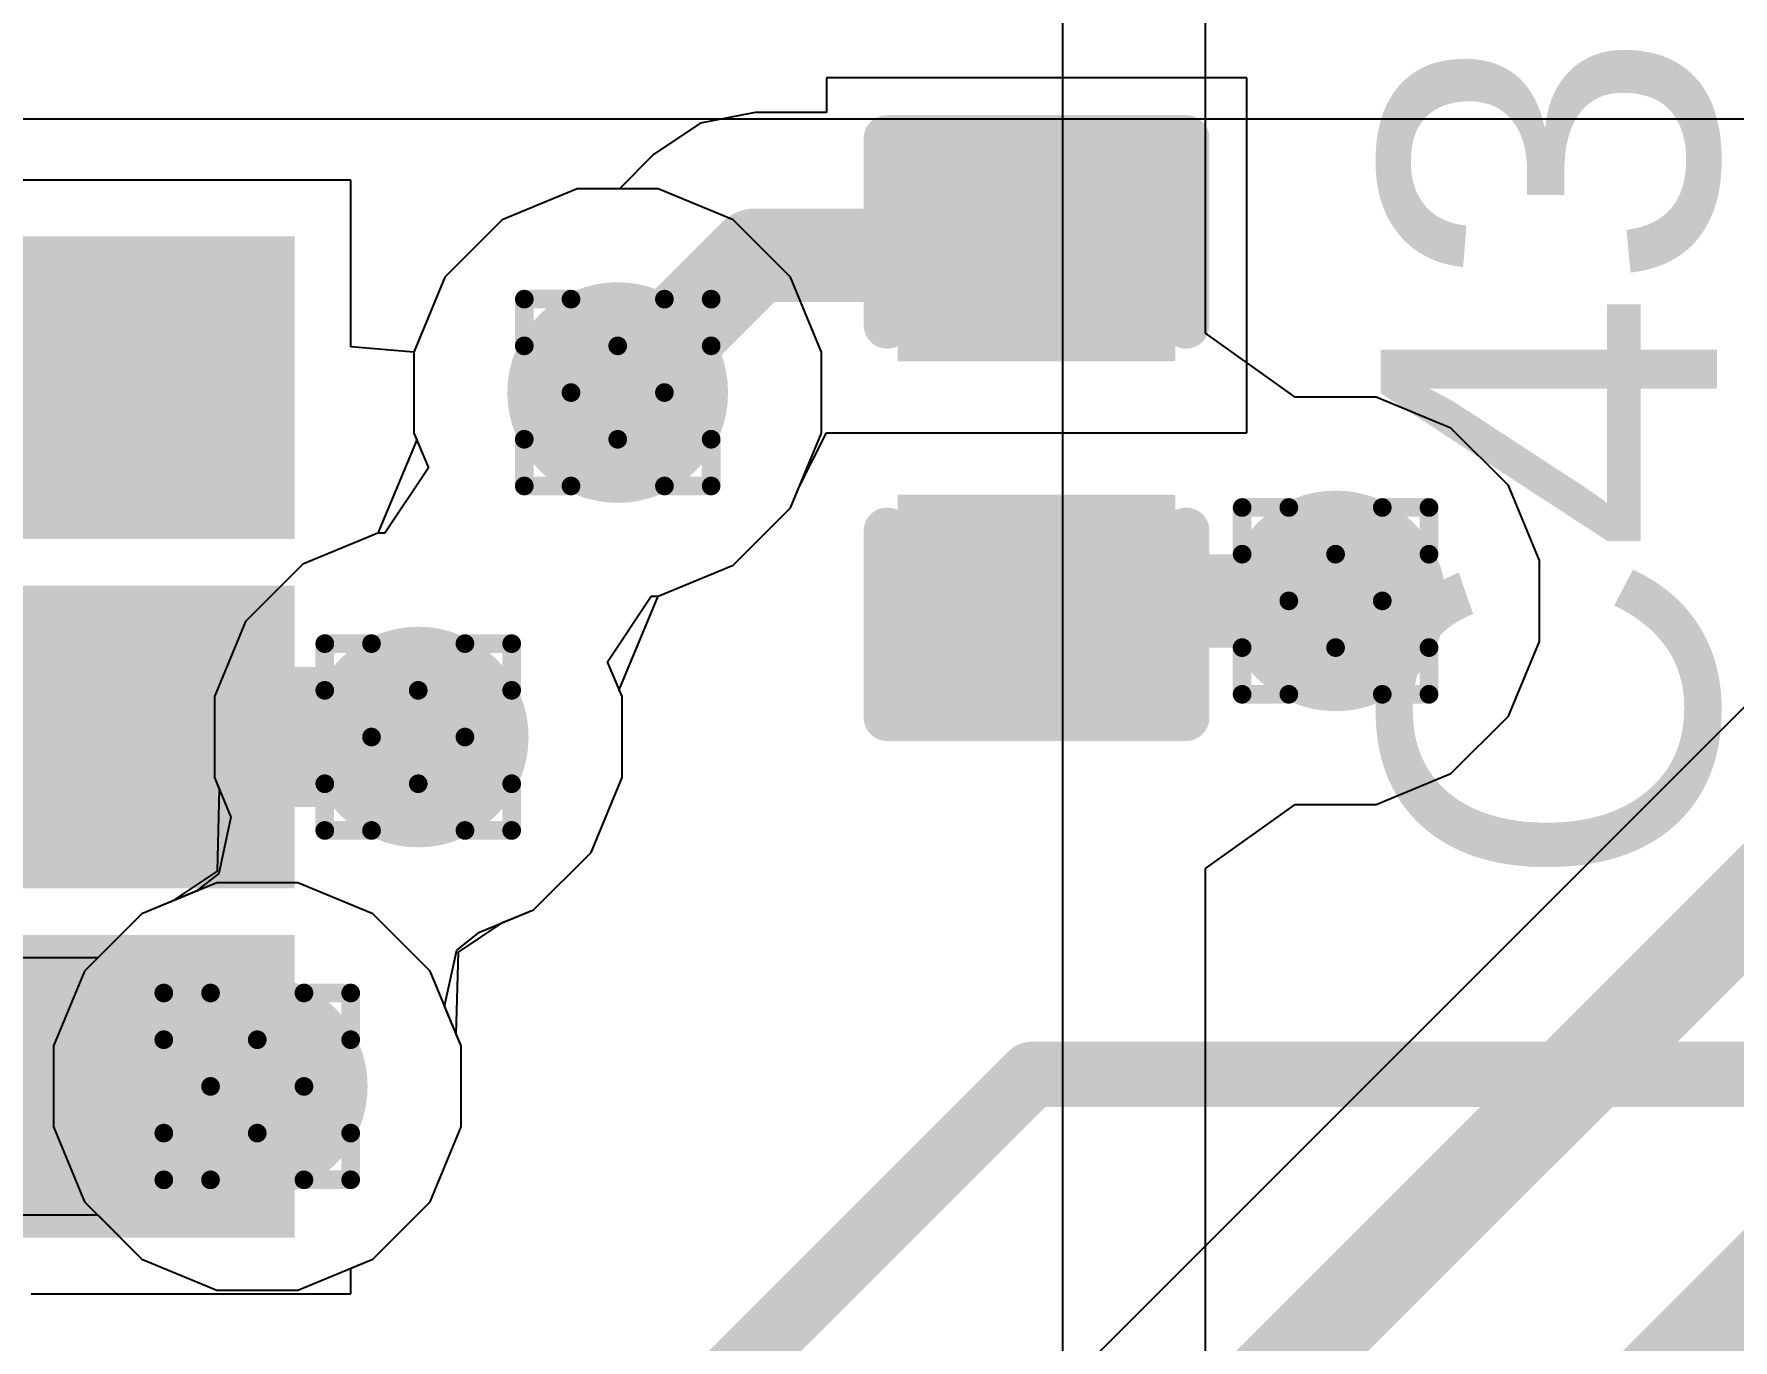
# Model space of a CAD drawing. Header units: inches. Extents: x -11 to 5379, y 0 to 5429.
# Drawn here: x 198.982 to 203.6, y 74.676 to 78.227 of the extents above; entities that cross this region are included whole.
import ezdxf

# ---------------------------------------------------------------- set-up
doc = ezdxf.new("R2010")
doc.units = ezdxf.units.IN
for name, color, linetype in [('Bottom Layer', 5, 'Continuous'), ('Drill Drawing', 1, 'Continuous'), ('GND', 16, 'Continuous'), ('PWR', 76, 'Continuous'), ('Top Layer', 1, 'Continuous'), ('Top Overlay', 2, 'Continuous'), ('Top Paste', 8, 'Continuous'), ('Top Solder', 216, 'Continuous'), ('Via Holes', 16, 'Continuous')]:
    doc.layers.add(name, color=color, linetype=linetype)
doc.styles.add('Arial', font='', dxfattribs={"height": 0.2})
doc.styles.get('Arial').set_extended_font_data('Arial')

# ---------------------------------------------------------------- blocks, each defined once
blk = doc.blocks.new('SOT_23_6_569')
at = {"layer": 'Top Layer'}
for points in [[(-1.92, 1.26), (-0.7, 1.26), (-0.7, 0.64), (-1.92, 0.64)], [(0.7, 1.26), (1.92, 1.26), (1.92, 0.64), (0.7, 0.64)], [(-1.92, 0.31), (-0.7, 0.31), (-0.7, -0.31), (-1.92, -0.31)], [(0.7, 0.31), (1.92, 0.31), (1.92, -0.31), (0.7, -0.31)], [(-1.92, -0.64), (-0.7, -0.64), (-0.7, -1.26), (-1.92, -1.26)], [(0.7, -0.64), (1.92, -0.64), (1.92, -1.26), (0.7, -1.26)]]:
    blk.add_hatch(color=1, dxfattribs=at).paths.add_polyline_path(points)
at = {"layer": 'Top Paste'}
for points in [[(-1.92, 1.26), (-0.7, 1.26), (-0.7, 0.64), (-1.92, 0.64)], [(0.7, 1.26), (1.92, 1.26), (1.92, 0.64), (0.7, 0.64)], [(-1.92, 0.31), (-0.7, 0.31), (-0.7, -0.31), (-1.92, -0.31)], [(0.7, 0.31), (1.92, 0.31), (1.92, -0.31), (0.7, -0.31)], [(-1.92, -0.64), (-0.7, -0.64), (-0.7, -1.26), (-1.92, -1.26)], [(0.7, -0.64), (1.92, -0.64), (1.92, -1.26), (0.7, -1.26)]]:
    blk.add_hatch(color=8, dxfattribs=at).paths.add_polyline_path(points)
at = {"layer": 'Top Solder'}
for points in [[(-2.0216, 1.3616), (-0.5984, 1.3616), (-0.5984, 0.5384), (-2.0216, 0.5384)], [(0.5984, 1.3616), (2.0216, 1.3616), (2.0216, 0.5384), (0.5984, 0.5384)], [(-2.0216, 0.4116), (-0.5984, 0.4116), (-0.5984, -0.4116), (-2.0216, -0.4116)], [(0.5984, 0.4116), (2.0216, 0.4116), (2.0216, -0.4116), (0.5984, -0.4116)], [(-2.0216, -0.5384), (-0.5984, -0.5384), (-0.5984, -1.3616), (-2.0216, -1.3616)], [(0.5984, -0.5384), (2.0216, -0.5384), (2.0216, -1.3616), (0.5984, -1.3616)]]:
    blk.add_hatch(color=216, dxfattribs=at).paths.add_polyline_path(points)
at = {"layer": 'Top Overlay'}
for points in [[(-0.889, 1.524, 0.127, 0.127, 0), (0.8636, 1.524, 0.127, 0.127, 0)], [(-0.889, 1.424, 0.127, 0.127, 0), (-0.889, 1.524, 0.127, 0.127, 0)], [(0.8636, 1.424, 0.127, 0.127, 0), (0.8636, 1.524, 0.127, 0.127, 0)], [(-2.1844, 1.0922, 0.127, 0.127, 0), (-2.0574, 0.9652, 0.127, 0.127, 0)], [(-2.1844, 0.8382, 0.127, 0.127, 0), (-2.1844, 1.0922, 0.127, 0.127, 0)], [(-2.1844, 0.8382, 0.127, 0.127, 0), (-2.0574, 0.9652, 0.127, 0.127, 0)], [(-0.889, -1.524, 0.127, 0.127, 0), (-0.889, -1.424, 0.127, 0.127, 0)], [(0.8636, -1.524, 0.127, 0.127, 0), (0.8636, -1.424, 0.127, 0.127, 0)], [(-0.889, -1.524, 0.127, 0.127, 0), (0.8636, -1.524, 0.127, 0.127, 0)]]:
    blk.add_lwpolyline(points, format="xyseb", dxfattribs=at)
for points in [[(-0.9207, 1.524, 0.0635, 0.0635, 1), (-0.8572, 1.524, 0.0635, 0.0635, 1)], [(-0.9207, 1.524, 0.0635, 0.0635, 1), (-0.8572, 1.524, 0.0635, 0.0635, 1)], [(0.8318, 1.524, 0.0635, 0.0635, 1), (0.8953, 1.524, 0.0635, 0.0635, 1)], [(0.8318, 1.524, 0.0635, 0.0635, 1), (0.8953, 1.524, 0.0635, 0.0635, 1)], [(-0.9207, 1.424, 0.0635, 0.0635, 1), (-0.8572, 1.424, 0.0635, 0.0635, 1)], [(0.8318, 1.424, 0.0635, 0.0635, 1), (0.8953, 1.424, 0.0635, 0.0635, 1)], [(-2.2161, 1.0922, 0.0635, 0.0635, 1), (-2.1526, 1.0922, 0.0635, 0.0635, 1)], [(-2.2161, 1.0922, 0.0635, 0.0635, 1), (-2.1526, 1.0922, 0.0635, 0.0635, 1)], [(-2.0892, 0.9652, 0.0635, 0.0635, 1), (-2.0257, 0.9652, 0.0635, 0.0635, 1)], [(-2.0892, 0.9652, 0.0635, 0.0635, 1), (-2.0257, 0.9652, 0.0635, 0.0635, 1)], [(-2.2161, 0.8382, 0.0635, 0.0635, 1), (-2.1526, 0.8382, 0.0635, 0.0635, 1)], [(-2.2161, 0.8382, 0.0635, 0.0635, 1), (-2.1526, 0.8382, 0.0635, 0.0635, 1)], [(-0.9207, -1.424, 0.0635, 0.0635, 1), (-0.8572, -1.424, 0.0635, 0.0635, 1)], [(0.8318, -1.424, 0.0635, 0.0635, 1), (0.8953, -1.424, 0.0635, 0.0635, 1)], [(-0.9207, -1.524, 0.0635, 0.0635, 1), (-0.8572, -1.524, 0.0635, 0.0635, 1)], [(-0.9207, -1.524, 0.0635, 0.0635, 1), (-0.8572, -1.524, 0.0635, 0.0635, 1)], [(0.8318, -1.524, 0.0635, 0.0635, 1), (0.8953, -1.524, 0.0635, 0.0635, 1)], [(0.8318, -1.524, 0.0635, 0.0635, 1), (0.8953, -1.524, 0.0635, 0.0635, 1)]]:
    blk.add_lwpolyline(points, format="xyseb", close=True, dxfattribs=at)
blk = doc.blocks.new('C___0402_673')
at = {"layer": 'Top Layer'}
for points in [[(-0.6985, -0.3175), (-0.6985, 0.3175), (-0.2413, 0.3175), (-0.2413, -0.3175)], [(0.2413, -0.3175), (0.2413, 0.3175), (0.6985, 0.3175), (0.6985, -0.3175)]]:
    blk.add_hatch(color=1, dxfattribs=at).paths.add_polyline_path(points)
at = {"layer": 'Top Paste'}
for points in [[(-0.6985, -0.3175), (-0.6985, 0.3175), (-0.2413, 0.3175), (-0.2413, -0.3175)], [(0.2413, -0.3175), (0.2413, 0.3175), (0.6985, 0.3175), (0.6985, -0.3175)]]:
    blk.add_hatch(color=8, dxfattribs=at).paths.add_polyline_path(points)
at = {"layer": 'Top Solder'}
for points in [[(-0.7585, -0.3775), (-0.7585, 0.3775), (-0.1813, 0.3775), (-0.1813, -0.3775)], [(0.1813, -0.3775), (0.1813, 0.3775), (0.7585, 0.3775), (0.7585, -0.3775)]]:
    blk.add_hatch(color=216, dxfattribs=at).paths.add_polyline_path(points)
at = {"layer": 'Top Overlay'}
for points in [[(-0.7874, 0.4064, 0.127, 0.127, 0), (-0.7874, -0.4064, 0.127, 0.127, 0)], [(-0.7874, 0.4064, 0.127, 0.127, 0), (-0.2794, 0.4064, 0.127, 0.127, 0)], [(0.2794, 0.4064, 0.127, 0.127, 0), (0.7874, 0.4064, 0.127, 0.127, 0)], [(0.7874, 0.4064, 0.127, 0.127, 0), (0.7874, -0.4064, 0.127, 0.127, 0)], [(-0.7874, -0.4064, 0.127, 0.127, 0), (-0.2794, -0.4064, 0.127, 0.127, 0)], [(0.2794, -0.4064, 0.127, 0.127, 0), (0.7874, -0.4064, 0.127, 0.127, 0)]]:
    blk.add_lwpolyline(points, format="xyseb", dxfattribs=at)
for points in [[(-0.8191, 0.4064, 0.0635, 0.0635, 1), (-0.7556, 0.4064, 0.0635, 0.0635, 1)], [(-0.8191, 0.4064, 0.0635, 0.0635, 1), (-0.7556, 0.4064, 0.0635, 0.0635, 1)], [(-0.3111, 0.4064, 0.0635, 0.0635, 1), (-0.2477, 0.4064, 0.0635, 0.0635, 1)], [(0.2477, 0.4064, 0.0635, 0.0635, 1), (0.3111, 0.4064, 0.0635, 0.0635, 1)], [(0.7556, 0.4064, 0.0635, 0.0635, 1), (0.8191, 0.4064, 0.0635, 0.0635, 1)], [(0.7556, 0.4064, 0.0635, 0.0635, 1), (0.8191, 0.4064, 0.0635, 0.0635, 1)], [(-0.8191, -0.4064, 0.0635, 0.0635, 1), (-0.7556, -0.4064, 0.0635, 0.0635, 1)], [(-0.8191, -0.4064, 0.0635, 0.0635, 1), (-0.7556, -0.4064, 0.0635, 0.0635, 1)], [(-0.3111, -0.4064, 0.0635, 0.0635, 1), (-0.2477, -0.4064, 0.0635, 0.0635, 1)], [(0.2477, -0.4064, 0.0635, 0.0635, 1), (0.3111, -0.4064, 0.0635, 0.0635, 1)], [(0.7556, -0.4064, 0.0635, 0.0635, 1), (0.8191, -0.4064, 0.0635, 0.0635, 1)], [(0.7556, -0.4064, 0.0635, 0.0635, 1), (0.8191, -0.4064, 0.0635, 0.0635, 1)]]:
    blk.add_lwpolyline(points, format="xyseb", close=True, dxfattribs=at)

msp = doc.modelspace()

# ---------------------------------------------------------------- hatches: boundary and pattern name
at = {"layer": 'Bottom Layer'}
h = msp.add_hatch(color=5, dxfattribs=at)
edge = h.paths.add_edge_path()
edge.add_arc((200.5686, 77.2519), 0.3, 0, 360)
h = msp.add_hatch(color=5, dxfattribs=at)
edge = h.paths.add_edge_path()
edge.add_arc((202.52, 76.6854), 0.3, 0, 360)
h = msp.add_hatch(color=5, dxfattribs=at)
edge = h.paths.add_edge_path()
edge.add_arc((200.0263, 76.3152), 0.3, 0, 360)
h = msp.add_hatch(color=5, dxfattribs=at)
edge = h.paths.add_edge_path()
edge.add_arc((199.5887, 75.3652), 0.3, 0, 360)
at = {"layer": 'GND'}
h = msp.add_hatch(color=16, dxfattribs=at)
edge = h.paths.add_edge_path()
edge.add_arc((200.5686, 77.2519), 0.3, 0, 360)
h = msp.add_hatch(color=16, dxfattribs=at)
edge = h.paths.add_edge_path()
edge.add_arc((202.52, 76.6854), 0.3, 0, 360)
h = msp.add_hatch(color=16, dxfattribs=at)
edge = h.paths.add_edge_path()
edge.add_arc((200.0263, 76.3152), 0.3, 0, 360)
h = msp.add_hatch(color=16, dxfattribs=at)
edge = h.paths.add_edge_path()
edge.add_arc((199.5887, 75.3652), 0.3, 0, 360)
at = {"layer": 'PWR'}
h = msp.add_hatch(color=76, dxfattribs=at)
edge = h.paths.add_edge_path()
edge.add_arc((200.5686, 77.2519), 0.3, 0, 360)
h = msp.add_hatch(color=76, dxfattribs=at)
edge = h.paths.add_edge_path()
edge.add_arc((202.52, 76.6854), 0.3, 0, 360)
h = msp.add_hatch(color=76, dxfattribs=at)
edge = h.paths.add_edge_path()
edge.add_arc((200.0263, 76.3152), 0.3, 0, 360)
h = msp.add_hatch(color=76, dxfattribs=at)
edge = h.paths.add_edge_path()
edge.add_arc((199.5887, 75.3652), 0.3, 0, 360)
at = {"layer": 'Top Layer'}
h = msp.add_hatch(color=1, dxfattribs=at)
edge = h.paths.add_edge_path()
edge.add_arc((200.5686, 77.2519), 0.3, 0, 360)
h = msp.add_hatch(color=1, dxfattribs=at)
edge = h.paths.add_edge_path()
edge.add_arc((202.52, 76.6854), 0.3, 0, 360)
h = msp.add_hatch(color=1, dxfattribs=at)
edge = h.paths.add_edge_path()
edge.add_arc((200.0263, 76.3152), 0.3, 0, 360)
h = msp.add_hatch(color=1, dxfattribs=at)
edge = h.paths.add_edge_path()
edge.add_arc((199.5887, 75.3652), 0.3, 0, 360)
at = {"layer": 'Via Holes'}
h = msp.add_hatch(color=7, dxfattribs=at)
edge = h.paths.add_edge_path()
edge.add_arc((200.5686, 77.2519), 0.15, 0, 360)
h = msp.add_hatch(color=7, dxfattribs=at)
edge = h.paths.add_edge_path()
edge.add_arc((202.52, 76.6854), 0.15, 0, 360)
h = msp.add_hatch(color=7, dxfattribs=at)
edge = h.paths.add_edge_path()
edge.add_arc((200.0263, 76.3152), 0.15, 0, 360)
h = msp.add_hatch(color=7, dxfattribs=at)
edge = h.paths.add_edge_path()
edge.add_arc((199.5887, 75.3652), 0.15, 0, 360)

# ---------------------------------------------------------------- linework, layer by layer
at = {"layer": 'Bottom Layer'}
for p, q in [((195.6342, 77.9964), (204.9791, 77.9964)), ((200.4584, 77.8059), (200.2548, 77.7215)), ((200.6788, 77.8059), (200.4584, 77.8059)), ((200.8824, 77.7215), (200.6788, 77.8059)), ((205.0528, 77.8186), (201.2803, 74.0461)), ((200.2548, 77.7215), (200.0989, 77.5657)), ((201.0382, 77.5657), (200.8824, 77.7215)), ((200.0989, 77.5657), (200.0146, 77.3621)), ((201.1226, 77.3621), (201.0382, 77.5657)), ((200.0146, 77.3621), (200.0146, 77.1417)), ((201.1226, 77.1417), (201.1226, 77.3621)), ((200.0146, 77.1417), (200.0538, 77.047)), ((201.0382, 76.9381), (201.1226, 77.1417)), ((200.0538, 77.047), (199.9355, 76.8692)), ((200.8824, 76.7822), (201.0382, 76.9381)), ((199.9161, 76.8692), (199.7125, 76.7849)), ((199.9355, 76.8692), (199.9161, 76.8692)), ((199.7125, 76.7849), (199.5567, 76.629)), ((200.6788, 76.6979), (200.8824, 76.7822)), ((200.5411, 76.5201), (200.6594, 76.6979)), ((200.6594, 76.6979), (200.6788, 76.6979)), ((199.5567, 76.629), (199.4723, 76.4254)), ((200.5803, 76.4254), (200.5411, 76.5201)), ((199.4723, 76.4254), (199.4723, 76.205)), ((200.5803, 76.205), (200.5803, 76.4254)), ((199.4723, 76.205), (199.5171, 76.097)), ((200.496, 76.0014), (200.5803, 76.205)), ((199.5171, 76.097), (199.484, 75.9443)), ((200.3401, 75.8456), (200.496, 76.0014)), ((199.484, 75.9443), (199.4225, 75.896)), ((199.4225, 75.896), (199.2749, 75.8349)), ((200.1926, 75.7844), (200.3401, 75.8456)), ((199.2749, 75.8349), (199.1549, 75.7148)), ((200.1311, 75.7361), (200.1926, 75.7844)), ((199.1549, 75.7148), (197.938, 75.7148)), ((200.098, 75.5834), (200.1311, 75.7361)), ((200.1427, 75.4754), (200.098, 75.5834)), ((200.1427, 75.255), (200.1427, 75.4754)), ((200.0584, 75.0514), (200.1427, 75.255)), ((198.1835, 75.0156), (199.1549, 75.0156)), ((199.1549, 75.0156), (199.2749, 74.8956)), ((199.9026, 74.8956), (200.0584, 75.0514)), ((199.2749, 74.8956), (199.4785, 74.8112)), ((199.6989, 74.8112), (199.9026, 74.8956)), ((199.4785, 74.8112), (199.6989, 74.8112))]:
    msp.add_line(p, q, dxfattribs=at)
for points in [[(199.2799, 71.4963, 0.254, 0.254, 0), (205.4568, 77.6732, 0.254, 0.254, 0)], [(199.7992, 70.9641, 0.254, 0.254, 0), (205.643, 76.8079, 0.254, 0.254, 0)], [(197.938, 75.3652, 0.1778, 0.1778, 0), (199.5887, 75.3652, 0.1778, 0.1778, 0)]]:
    msp.add_lwpolyline(points, format="xyseb", dxfattribs=at)
msp.add_lwpolyline([(199.5443, 75.3652, 0.0889, 0.0889, 1), (199.6332, 75.3652, 0.0889, 0.0889, 1)], format="xyseb", close=True, dxfattribs=at)
at = {"layer": 'Drill Drawing'}
for points in [[(200.3146, 77.3789, 0.0508, 0.0508, 0), (200.3146, 77.5059, 0.0508, 0.0508, 0)], [(200.3146, 77.5059, 0.0508, 0.0508, 0), (200.4416, 77.5059, 0.0508, 0.0508, 0)], [(200.4416, 77.5059, 0.0508, 0.0508, 0), (200.5686, 77.3789, 0.0508, 0.0508, 0)], [(200.5686, 77.3789, 0.0508, 0.0508, 0), (200.6956, 77.5059, 0.0508, 0.0508, 0)], [(200.6956, 77.5059, 0.0508, 0.0508, 0), (200.8226, 77.5059, 0.0508, 0.0508, 0)], [(200.8226, 77.3789, 0.0508, 0.0508, 0), (200.8226, 77.5059, 0.0508, 0.0508, 0)], [(200.3146, 77.3789, 0.0508, 0.0508, 0), (200.4416, 77.2519, 0.0508, 0.0508, 0)], [(200.6956, 77.2519, 0.0508, 0.0508, 0), (200.8226, 77.3789, 0.0508, 0.0508, 0)], [(200.3146, 77.1249, 0.0508, 0.0508, 0), (200.4416, 77.2519, 0.0508, 0.0508, 0)], [(200.6956, 77.2519, 0.0508, 0.0508, 0), (200.8226, 77.1249, 0.0508, 0.0508, 0)], [(200.3146, 76.9979, 0.0508, 0.0508, 0), (200.3146, 77.1249, 0.0508, 0.0508, 0)], [(200.4416, 76.9979, 0.0508, 0.0508, 0), (200.5686, 77.1249, 0.0508, 0.0508, 0)], [(200.5686, 77.1249, 0.0508, 0.0508, 0), (200.6956, 76.9979, 0.0508, 0.0508, 0)], [(200.8226, 76.9979, 0.0508, 0.0508, 0), (200.8226, 77.1249, 0.0508, 0.0508, 0)], [(200.3146, 76.9979, 0.0508, 0.0508, 0), (200.4416, 76.9979, 0.0508, 0.0508, 0)], [(200.6956, 76.9979, 0.0508, 0.0508, 0), (200.8226, 76.9979, 0.0508, 0.0508, 0)], [(202.266, 76.8124, 0.0508, 0.0508, 0), (202.266, 76.9394, 0.0508, 0.0508, 0)], [(202.266, 76.9394, 0.0508, 0.0508, 0), (202.393, 76.9394, 0.0508, 0.0508, 0)], [(202.393, 76.9394, 0.0508, 0.0508, 0), (202.52, 76.8124, 0.0508, 0.0508, 0)], [(202.52, 76.8124, 0.0508, 0.0508, 0), (202.647, 76.9394, 0.0508, 0.0508, 0)], [(202.647, 76.9394, 0.0508, 0.0508, 0), (202.774, 76.9394, 0.0508, 0.0508, 0)], [(202.774, 76.8124, 0.0508, 0.0508, 0), (202.774, 76.9394, 0.0508, 0.0508, 0)], [(202.266, 76.8124, 0.0508, 0.0508, 0), (202.393, 76.6854, 0.0508, 0.0508, 0)], [(202.647, 76.6854, 0.0508, 0.0508, 0), (202.774, 76.8124, 0.0508, 0.0508, 0)], [(202.266, 76.5584, 0.0508, 0.0508, 0), (202.393, 76.6854, 0.0508, 0.0508, 0)], [(202.647, 76.6854, 0.0508, 0.0508, 0), (202.774, 76.5584, 0.0508, 0.0508, 0)], [(199.7723, 76.4422, 0.0508, 0.0508, 0), (199.7723, 76.5692, 0.0508, 0.0508, 0)], [(199.7723, 76.5692, 0.0508, 0.0508, 0), (199.8993, 76.5692, 0.0508, 0.0508, 0)], [(199.8993, 76.5692, 0.0508, 0.0508, 0), (200.0263, 76.4422, 0.0508, 0.0508, 0)], [(200.0263, 76.4422, 0.0508, 0.0508, 0), (200.1533, 76.5692, 0.0508, 0.0508, 0)], [(200.1533, 76.5692, 0.0508, 0.0508, 0), (200.2803, 76.5692, 0.0508, 0.0508, 0)], [(200.2803, 76.4422, 0.0508, 0.0508, 0), (200.2803, 76.5692, 0.0508, 0.0508, 0)], [(202.266, 76.4314, 0.0508, 0.0508, 0), (202.266, 76.5584, 0.0508, 0.0508, 0)], [(202.393, 76.4314, 0.0508, 0.0508, 0), (202.52, 76.5584, 0.0508, 0.0508, 0)], [(202.52, 76.5584, 0.0508, 0.0508, 0), (202.647, 76.4314, 0.0508, 0.0508, 0)], [(202.774, 76.4314, 0.0508, 0.0508, 0), (202.774, 76.5584, 0.0508, 0.0508, 0)], [(199.7723, 76.4422, 0.0508, 0.0508, 0), (199.8993, 76.3152, 0.0508, 0.0508, 0)], [(200.1533, 76.3152, 0.0508, 0.0508, 0), (200.2803, 76.4422, 0.0508, 0.0508, 0)], [(202.266, 76.4314, 0.0508, 0.0508, 0), (202.393, 76.4314, 0.0508, 0.0508, 0)], [(202.647, 76.4314, 0.0508, 0.0508, 0), (202.774, 76.4314, 0.0508, 0.0508, 0)], [(199.7723, 76.1882, 0.0508, 0.0508, 0), (199.8993, 76.3152, 0.0508, 0.0508, 0)], [(200.1533, 76.3152, 0.0508, 0.0508, 0), (200.2803, 76.1882, 0.0508, 0.0508, 0)], [(199.7723, 76.0612, 0.0508, 0.0508, 0), (199.7723, 76.1882, 0.0508, 0.0508, 0)], [(199.8993, 76.0612, 0.0508, 0.0508, 0), (200.0263, 76.1882, 0.0508, 0.0508, 0)], [(200.0263, 76.1882, 0.0508, 0.0508, 0), (200.1533, 76.0612, 0.0508, 0.0508, 0)], [(200.2803, 76.0612, 0.0508, 0.0508, 0), (200.2803, 76.1882, 0.0508, 0.0508, 0)], [(199.7723, 76.0612, 0.0508, 0.0508, 0), (199.8993, 76.0612, 0.0508, 0.0508, 0)], [(200.1533, 76.0612, 0.0508, 0.0508, 0), (200.2803, 76.0612, 0.0508, 0.0508, 0)], [(199.3347, 75.4922, 0.0508, 0.0508, 0), (199.3347, 75.6192, 0.0508, 0.0508, 0)], [(199.3347, 75.6192, 0.0508, 0.0508, 0), (199.4617, 75.6192, 0.0508, 0.0508, 0)], [(199.4617, 75.6192, 0.0508, 0.0508, 0), (199.5887, 75.4922, 0.0508, 0.0508, 0)], [(199.5887, 75.4922, 0.0508, 0.0508, 0), (199.7157, 75.6192, 0.0508, 0.0508, 0)], [(199.7157, 75.6192, 0.0508, 0.0508, 0), (199.8427, 75.6192, 0.0508, 0.0508, 0)], [(199.8427, 75.4922, 0.0508, 0.0508, 0), (199.8427, 75.6192, 0.0508, 0.0508, 0)], [(199.3347, 75.4922, 0.0508, 0.0508, 0), (199.4617, 75.3652, 0.0508, 0.0508, 0)], [(199.7157, 75.3652, 0.0508, 0.0508, 0), (199.8427, 75.4922, 0.0508, 0.0508, 0)], [(199.3347, 75.2382, 0.0508, 0.0508, 0), (199.4617, 75.3652, 0.0508, 0.0508, 0)], [(199.7157, 75.3652, 0.0508, 0.0508, 0), (199.8427, 75.2382, 0.0508, 0.0508, 0)], [(199.3347, 75.1112, 0.0508, 0.0508, 0), (199.3347, 75.2382, 0.0508, 0.0508, 0)], [(199.4617, 75.1112, 0.0508, 0.0508, 0), (199.5887, 75.2382, 0.0508, 0.0508, 0)], [(199.5887, 75.2382, 0.0508, 0.0508, 0), (199.7157, 75.1112, 0.0508, 0.0508, 0)], [(199.8427, 75.1112, 0.0508, 0.0508, 0), (199.8427, 75.2382, 0.0508, 0.0508, 0)], [(199.3347, 75.1112, 0.0508, 0.0508, 0), (199.4617, 75.1112, 0.0508, 0.0508, 0)], [(199.7157, 75.1112, 0.0508, 0.0508, 0), (199.8427, 75.1112, 0.0508, 0.0508, 0)]]:
    msp.add_lwpolyline(points, format="xyseb", dxfattribs=at)
for points in [[(200.3019, 77.5059, 0.0254, 0.0254, 1), (200.3273, 77.5059, 0.0254, 0.0254, 1)], [(200.3019, 77.5059, 0.0254, 0.0254, 1), (200.3273, 77.5059, 0.0254, 0.0254, 1)], [(200.4289, 77.5059, 0.0254, 0.0254, 1), (200.4543, 77.5059, 0.0254, 0.0254, 1)], [(200.4289, 77.5059, 0.0254, 0.0254, 1), (200.4543, 77.5059, 0.0254, 0.0254, 1)], [(200.6829, 77.5059, 0.0254, 0.0254, 1), (200.7083, 77.5059, 0.0254, 0.0254, 1)], [(200.6829, 77.5059, 0.0254, 0.0254, 1), (200.7083, 77.5059, 0.0254, 0.0254, 1)], [(200.8099, 77.5059, 0.0254, 0.0254, 1), (200.8353, 77.5059, 0.0254, 0.0254, 1)], [(200.8099, 77.5059, 0.0254, 0.0254, 1), (200.8353, 77.5059, 0.0254, 0.0254, 1)], [(200.3019, 77.3789, 0.0254, 0.0254, 1), (200.3273, 77.3789, 0.0254, 0.0254, 1)], [(200.3019, 77.3789, 0.0254, 0.0254, 1), (200.3273, 77.3789, 0.0254, 0.0254, 1)], [(200.5559, 77.3789, 0.0254, 0.0254, 1), (200.5813, 77.3789, 0.0254, 0.0254, 1)], [(200.5559, 77.3789, 0.0254, 0.0254, 1), (200.5813, 77.3789, 0.0254, 0.0254, 1)], [(200.8099, 77.3789, 0.0254, 0.0254, 1), (200.8353, 77.3789, 0.0254, 0.0254, 1)], [(200.8099, 77.3789, 0.0254, 0.0254, 1), (200.8353, 77.3789, 0.0254, 0.0254, 1)], [(200.4289, 77.2519, 0.0254, 0.0254, 1), (200.4543, 77.2519, 0.0254, 0.0254, 1)], [(200.4289, 77.2519, 0.0254, 0.0254, 1), (200.4543, 77.2519, 0.0254, 0.0254, 1)], [(200.6829, 77.2519, 0.0254, 0.0254, 1), (200.7083, 77.2519, 0.0254, 0.0254, 1)], [(200.6829, 77.2519, 0.0254, 0.0254, 1), (200.7083, 77.2519, 0.0254, 0.0254, 1)], [(200.3019, 77.1249, 0.0254, 0.0254, 1), (200.3273, 77.1249, 0.0254, 0.0254, 1)], [(200.3019, 77.1249, 0.0254, 0.0254, 1), (200.3273, 77.1249, 0.0254, 0.0254, 1)], [(200.5559, 77.1249, 0.0254, 0.0254, 1), (200.5813, 77.1249, 0.0254, 0.0254, 1)], [(200.5559, 77.1249, 0.0254, 0.0254, 1), (200.5813, 77.1249, 0.0254, 0.0254, 1)], [(200.8099, 77.1249, 0.0254, 0.0254, 1), (200.8353, 77.1249, 0.0254, 0.0254, 1)], [(200.8099, 77.1249, 0.0254, 0.0254, 1), (200.8353, 77.1249, 0.0254, 0.0254, 1)], [(200.3019, 76.9979, 0.0254, 0.0254, 1), (200.3273, 76.9979, 0.0254, 0.0254, 1)], [(200.3019, 76.9979, 0.0254, 0.0254, 1), (200.3273, 76.9979, 0.0254, 0.0254, 1)], [(200.4289, 76.9979, 0.0254, 0.0254, 1), (200.4543, 76.9979, 0.0254, 0.0254, 1)], [(200.4289, 76.9979, 0.0254, 0.0254, 1), (200.4543, 76.9979, 0.0254, 0.0254, 1)], [(200.6829, 76.9979, 0.0254, 0.0254, 1), (200.7083, 76.9979, 0.0254, 0.0254, 1)], [(200.6829, 76.9979, 0.0254, 0.0254, 1), (200.7083, 76.9979, 0.0254, 0.0254, 1)], [(200.8099, 76.9979, 0.0254, 0.0254, 1), (200.8353, 76.9979, 0.0254, 0.0254, 1)], [(200.8099, 76.9979, 0.0254, 0.0254, 1), (200.8353, 76.9979, 0.0254, 0.0254, 1)], [(202.2533, 76.9394, 0.0254, 0.0254, 1), (202.2787, 76.9394, 0.0254, 0.0254, 1)], [(202.2533, 76.9394, 0.0254, 0.0254, 1), (202.2787, 76.9394, 0.0254, 0.0254, 1)], [(202.3803, 76.9394, 0.0254, 0.0254, 1), (202.4057, 76.9394, 0.0254, 0.0254, 1)], [(202.3803, 76.9394, 0.0254, 0.0254, 1), (202.4057, 76.9394, 0.0254, 0.0254, 1)], [(202.6343, 76.9394, 0.0254, 0.0254, 1), (202.6597, 76.9394, 0.0254, 0.0254, 1)], [(202.6343, 76.9394, 0.0254, 0.0254, 1), (202.6597, 76.9394, 0.0254, 0.0254, 1)], [(202.7613, 76.9394, 0.0254, 0.0254, 1), (202.7867, 76.9394, 0.0254, 0.0254, 1)], [(202.7613, 76.9394, 0.0254, 0.0254, 1), (202.7867, 76.9394, 0.0254, 0.0254, 1)], [(202.2533, 76.8124, 0.0254, 0.0254, 1), (202.2787, 76.8124, 0.0254, 0.0254, 1)], [(202.2533, 76.8124, 0.0254, 0.0254, 1), (202.2787, 76.8124, 0.0254, 0.0254, 1)], [(202.5073, 76.8124, 0.0254, 0.0254, 1), (202.5327, 76.8124, 0.0254, 0.0254, 1)], [(202.5073, 76.8124, 0.0254, 0.0254, 1), (202.5327, 76.8124, 0.0254, 0.0254, 1)], [(202.7613, 76.8124, 0.0254, 0.0254, 1), (202.7867, 76.8124, 0.0254, 0.0254, 1)], [(202.7613, 76.8124, 0.0254, 0.0254, 1), (202.7867, 76.8124, 0.0254, 0.0254, 1)], [(202.3803, 76.6854, 0.0254, 0.0254, 1), (202.4057, 76.6854, 0.0254, 0.0254, 1)], [(202.3803, 76.6854, 0.0254, 0.0254, 1), (202.4057, 76.6854, 0.0254, 0.0254, 1)], [(202.6343, 76.6854, 0.0254, 0.0254, 1), (202.6597, 76.6854, 0.0254, 0.0254, 1)], [(202.6343, 76.6854, 0.0254, 0.0254, 1), (202.6597, 76.6854, 0.0254, 0.0254, 1)], [(199.7596, 76.5692, 0.0254, 0.0254, 1), (199.785, 76.5692, 0.0254, 0.0254, 1)], [(199.7596, 76.5692, 0.0254, 0.0254, 1), (199.785, 76.5692, 0.0254, 0.0254, 1)], [(199.8866, 76.5692, 0.0254, 0.0254, 1), (199.912, 76.5692, 0.0254, 0.0254, 1)], [(199.8866, 76.5692, 0.0254, 0.0254, 1), (199.912, 76.5692, 0.0254, 0.0254, 1)], [(200.1406, 76.5692, 0.0254, 0.0254, 1), (200.166, 76.5692, 0.0254, 0.0254, 1)], [(200.1406, 76.5692, 0.0254, 0.0254, 1), (200.166, 76.5692, 0.0254, 0.0254, 1)], [(200.2676, 76.5692, 0.0254, 0.0254, 1), (200.293, 76.5692, 0.0254, 0.0254, 1)], [(200.2676, 76.5692, 0.0254, 0.0254, 1), (200.293, 76.5692, 0.0254, 0.0254, 1)], [(202.2533, 76.5584, 0.0254, 0.0254, 1), (202.2787, 76.5584, 0.0254, 0.0254, 1)], [(202.2533, 76.5584, 0.0254, 0.0254, 1), (202.2787, 76.5584, 0.0254, 0.0254, 1)], [(202.5073, 76.5584, 0.0254, 0.0254, 1), (202.5327, 76.5584, 0.0254, 0.0254, 1)], [(202.5073, 76.5584, 0.0254, 0.0254, 1), (202.5327, 76.5584, 0.0254, 0.0254, 1)], [(202.7613, 76.5584, 0.0254, 0.0254, 1), (202.7867, 76.5584, 0.0254, 0.0254, 1)], [(202.7613, 76.5584, 0.0254, 0.0254, 1), (202.7867, 76.5584, 0.0254, 0.0254, 1)], [(199.7596, 76.4422, 0.0254, 0.0254, 1), (199.785, 76.4422, 0.0254, 0.0254, 1)], [(199.7596, 76.4422, 0.0254, 0.0254, 1), (199.785, 76.4422, 0.0254, 0.0254, 1)], [(200.0136, 76.4422, 0.0254, 0.0254, 1), (200.039, 76.4422, 0.0254, 0.0254, 1)], [(200.0136, 76.4422, 0.0254, 0.0254, 1), (200.039, 76.4422, 0.0254, 0.0254, 1)], [(200.2676, 76.4422, 0.0254, 0.0254, 1), (200.293, 76.4422, 0.0254, 0.0254, 1)], [(200.2676, 76.4422, 0.0254, 0.0254, 1), (200.293, 76.4422, 0.0254, 0.0254, 1)], [(202.2533, 76.4314, 0.0254, 0.0254, 1), (202.2787, 76.4314, 0.0254, 0.0254, 1)], [(202.2533, 76.4314, 0.0254, 0.0254, 1), (202.2787, 76.4314, 0.0254, 0.0254, 1)], [(202.3803, 76.4314, 0.0254, 0.0254, 1), (202.4057, 76.4314, 0.0254, 0.0254, 1)], [(202.3803, 76.4314, 0.0254, 0.0254, 1), (202.4057, 76.4314, 0.0254, 0.0254, 1)], [(202.6343, 76.4314, 0.0254, 0.0254, 1), (202.6597, 76.4314, 0.0254, 0.0254, 1)], [(202.6343, 76.4314, 0.0254, 0.0254, 1), (202.6597, 76.4314, 0.0254, 0.0254, 1)], [(202.7613, 76.4314, 0.0254, 0.0254, 1), (202.7867, 76.4314, 0.0254, 0.0254, 1)], [(202.7613, 76.4314, 0.0254, 0.0254, 1), (202.7867, 76.4314, 0.0254, 0.0254, 1)], [(199.8866, 76.3152, 0.0254, 0.0254, 1), (199.912, 76.3152, 0.0254, 0.0254, 1)], [(199.8866, 76.3152, 0.0254, 0.0254, 1), (199.912, 76.3152, 0.0254, 0.0254, 1)], [(200.1406, 76.3152, 0.0254, 0.0254, 1), (200.166, 76.3152, 0.0254, 0.0254, 1)], [(200.1406, 76.3152, 0.0254, 0.0254, 1), (200.166, 76.3152, 0.0254, 0.0254, 1)], [(199.7596, 76.1882, 0.0254, 0.0254, 1), (199.785, 76.1882, 0.0254, 0.0254, 1)], [(199.7596, 76.1882, 0.0254, 0.0254, 1), (199.785, 76.1882, 0.0254, 0.0254, 1)], [(200.0136, 76.1882, 0.0254, 0.0254, 1), (200.039, 76.1882, 0.0254, 0.0254, 1)], [(200.0136, 76.1882, 0.0254, 0.0254, 1), (200.039, 76.1882, 0.0254, 0.0254, 1)], [(200.2676, 76.1882, 0.0254, 0.0254, 1), (200.293, 76.1882, 0.0254, 0.0254, 1)], [(200.2676, 76.1882, 0.0254, 0.0254, 1), (200.293, 76.1882, 0.0254, 0.0254, 1)], [(199.7596, 76.0612, 0.0254, 0.0254, 1), (199.785, 76.0612, 0.0254, 0.0254, 1)], [(199.7596, 76.0612, 0.0254, 0.0254, 1), (199.785, 76.0612, 0.0254, 0.0254, 1)], [(199.8866, 76.0612, 0.0254, 0.0254, 1), (199.912, 76.0612, 0.0254, 0.0254, 1)], [(199.8866, 76.0612, 0.0254, 0.0254, 1), (199.912, 76.0612, 0.0254, 0.0254, 1)], [(200.1406, 76.0612, 0.0254, 0.0254, 1), (200.166, 76.0612, 0.0254, 0.0254, 1)], [(200.1406, 76.0612, 0.0254, 0.0254, 1), (200.166, 76.0612, 0.0254, 0.0254, 1)], [(200.2676, 76.0612, 0.0254, 0.0254, 1), (200.293, 76.0612, 0.0254, 0.0254, 1)], [(200.2676, 76.0612, 0.0254, 0.0254, 1), (200.293, 76.0612, 0.0254, 0.0254, 1)], [(199.322, 75.6192, 0.0254, 0.0254, 1), (199.3474, 75.6192, 0.0254, 0.0254, 1)], [(199.322, 75.6192, 0.0254, 0.0254, 1), (199.3474, 75.6192, 0.0254, 0.0254, 1)], [(199.449, 75.6192, 0.0254, 0.0254, 1), (199.4744, 75.6192, 0.0254, 0.0254, 1)], [(199.449, 75.6192, 0.0254, 0.0254, 1), (199.4744, 75.6192, 0.0254, 0.0254, 1)], [(199.703, 75.6192, 0.0254, 0.0254, 1), (199.7284, 75.6192, 0.0254, 0.0254, 1)], [(199.703, 75.6192, 0.0254, 0.0254, 1), (199.7284, 75.6192, 0.0254, 0.0254, 1)], [(199.83, 75.6192, 0.0254, 0.0254, 1), (199.8554, 75.6192, 0.0254, 0.0254, 1)], [(199.83, 75.6192, 0.0254, 0.0254, 1), (199.8554, 75.6192, 0.0254, 0.0254, 1)], [(199.322, 75.4922, 0.0254, 0.0254, 1), (199.3474, 75.4922, 0.0254, 0.0254, 1)], [(199.322, 75.4922, 0.0254, 0.0254, 1), (199.3474, 75.4922, 0.0254, 0.0254, 1)], [(199.576, 75.4922, 0.0254, 0.0254, 1), (199.6014, 75.4922, 0.0254, 0.0254, 1)], [(199.576, 75.4922, 0.0254, 0.0254, 1), (199.6014, 75.4922, 0.0254, 0.0254, 1)], [(199.83, 75.4922, 0.0254, 0.0254, 1), (199.8554, 75.4922, 0.0254, 0.0254, 1)], [(199.83, 75.4922, 0.0254, 0.0254, 1), (199.8554, 75.4922, 0.0254, 0.0254, 1)], [(199.449, 75.3652, 0.0254, 0.0254, 1), (199.4744, 75.3652, 0.0254, 0.0254, 1)], [(199.449, 75.3652, 0.0254, 0.0254, 1), (199.4744, 75.3652, 0.0254, 0.0254, 1)], [(199.703, 75.3652, 0.0254, 0.0254, 1), (199.7284, 75.3652, 0.0254, 0.0254, 1)], [(199.703, 75.3652, 0.0254, 0.0254, 1), (199.7284, 75.3652, 0.0254, 0.0254, 1)], [(199.322, 75.2382, 0.0254, 0.0254, 1), (199.3474, 75.2382, 0.0254, 0.0254, 1)], [(199.322, 75.2382, 0.0254, 0.0254, 1), (199.3474, 75.2382, 0.0254, 0.0254, 1)], [(199.576, 75.2382, 0.0254, 0.0254, 1), (199.6014, 75.2382, 0.0254, 0.0254, 1)], [(199.576, 75.2382, 0.0254, 0.0254, 1), (199.6014, 75.2382, 0.0254, 0.0254, 1)], [(199.83, 75.2382, 0.0254, 0.0254, 1), (199.8554, 75.2382, 0.0254, 0.0254, 1)], [(199.83, 75.2382, 0.0254, 0.0254, 1), (199.8554, 75.2382, 0.0254, 0.0254, 1)], [(199.322, 75.1112, 0.0254, 0.0254, 1), (199.3474, 75.1112, 0.0254, 0.0254, 1)], [(199.322, 75.1112, 0.0254, 0.0254, 1), (199.3474, 75.1112, 0.0254, 0.0254, 1)], [(199.449, 75.1112, 0.0254, 0.0254, 1), (199.4744, 75.1112, 0.0254, 0.0254, 1)], [(199.449, 75.1112, 0.0254, 0.0254, 1), (199.4744, 75.1112, 0.0254, 0.0254, 1)], [(199.703, 75.1112, 0.0254, 0.0254, 1), (199.7284, 75.1112, 0.0254, 0.0254, 1)], [(199.703, 75.1112, 0.0254, 0.0254, 1), (199.7284, 75.1112, 0.0254, 0.0254, 1)], [(199.83, 75.1112, 0.0254, 0.0254, 1), (199.8554, 75.1112, 0.0254, 0.0254, 1)], [(199.83, 75.1112, 0.0254, 0.0254, 1), (199.8554, 75.1112, 0.0254, 0.0254, 1)]]:
    msp.add_lwpolyline(points, format="xyseb", close=True, dxfattribs=at)
at = {"layer": 'GND'}
for p, q in [((200.4584, 77.8059), (200.2548, 77.7215)), ((200.6788, 77.8059), (200.4584, 77.8059)), ((200.8824, 77.7215), (200.6788, 77.8059)), ((200.2548, 77.7215), (200.0989, 77.5657)), ((201.0382, 77.5657), (200.8824, 77.7215)), ((200.0989, 77.5657), (200.0146, 77.3621)), ((201.1226, 77.3621), (201.0382, 77.5657)), ((200.0146, 77.3621), (200.0146, 77.1417)), ((201.1226, 77.1417), (201.1226, 77.3621)), ((200.0146, 77.1417), (200.0222, 77.1232)), ((201.0382, 76.9381), (201.1226, 77.1417)), ((200.0222, 77.1232), (199.9161, 76.8692)), ((200.8824, 76.7822), (201.0382, 76.9381)), ((199.9161, 76.8692), (199.7125, 76.7849)), ((199.7125, 76.7849), (199.5567, 76.629)), ((200.6788, 76.6979), (200.8824, 76.7822)), ((200.5727, 76.4439), (200.6788, 76.6979)), ((199.5567, 76.629), (199.4723, 76.4254)), ((200.5803, 76.4254), (200.5727, 76.4439)), ((199.4723, 76.4254), (199.4723, 76.205)), ((200.5803, 76.205), (200.5803, 76.4254)), ((199.4723, 76.205), (199.4855, 76.1732)), ((199.4855, 76.1732), (199.4794, 75.9501)), ((200.496, 76.0014), (200.5803, 76.205)), ((200.3401, 75.8456), (200.496, 76.0014)), ((199.4794, 75.9501), (199.3575, 75.8691)), ((199.3575, 75.8691), (199.2749, 75.8349)), ((200.2576, 75.8114), (200.3401, 75.8456)), ((199.2749, 75.8349), (199.1191, 75.679)), ((200.1357, 75.7304), (200.2576, 75.8114)), ((200.1296, 75.5072), (200.1357, 75.7304)), ((199.1191, 75.679), (199.0347, 75.4754)), ((199.0347, 75.4754), (199.0347, 75.255)), ((200.1427, 75.4754), (200.1296, 75.5072)), ((200.1427, 75.255), (200.1427, 75.4754)), ((199.0347, 75.255), (199.1191, 75.0514)), ((200.0584, 75.0514), (200.1427, 75.255)), ((199.1191, 75.0514), (199.2749, 74.8956)), ((199.9026, 74.8956), (200.0584, 75.0514)), ((199.2749, 74.8956), (199.4785, 74.8112)), ((199.6989, 74.8112), (199.9026, 74.8956)), ((199.4785, 74.8112), (199.6989, 74.8112))]:
    msp.add_line(p, q, dxfattribs=at)
at = {"layer": 'PWR'}
for p, q in [((201.7776, 81.0768), (201.7776, 71.7804)), ((202.1661, 77.4134), (202.1661, 81.0768)), ((202.4098, 77.2394), (202.1661, 77.4134)), ((202.6302, 77.2394), (202.4098, 77.2394)), ((202.8338, 77.1551), (202.6302, 77.2394)), ((202.9897, 76.9992), (202.8338, 77.1551)), ((203.074, 76.7956), (202.9897, 76.9992)), ((203.074, 76.5752), (203.074, 76.7956)), ((202.9897, 76.3716), (203.074, 76.5752)), ((202.8338, 76.2158), (202.9897, 76.3716)), ((202.6302, 76.1314), (202.8338, 76.2158)), ((202.1661, 75.9575), (202.4098, 76.1314)), ((202.4098, 76.1314), (202.6302, 76.1314)), ((202.1661, 72.5405), (202.1661, 75.9575)), ((199.4785, 75.9192), (199.2749, 75.8349)), ((199.6989, 75.9192), (199.4785, 75.9192)), ((199.9026, 75.8349), (199.6989, 75.9192)), ((199.2749, 75.8349), (199.1191, 75.679)), ((200.0584, 75.679), (199.9026, 75.8349)), ((199.1191, 75.679), (199.0347, 75.4754)), ((200.1427, 75.4754), (200.0584, 75.679)), ((199.0347, 75.4754), (199.0347, 75.255)), ((200.1427, 75.255), (200.1427, 75.4754)), ((199.0347, 75.255), (199.1191, 75.0514)), ((200.0584, 75.0514), (200.1427, 75.255)), ((199.1191, 75.0514), (199.2749, 74.8956)), ((199.9026, 74.8956), (200.0584, 75.0514)), ((199.2749, 74.8956), (199.4785, 74.8112)), ((199.6989, 74.8112), (199.9026, 74.8956)), ((199.4785, 74.8112), (199.6989, 74.8112))]:
    msp.add_line(p, q, dxfattribs=at)
at = {"layer": 'Top Layer'}
for p, q in [((202.2787, 78.1078), (201.1357, 78.1078)), ((201.1357, 78.1078), (201.1357, 78.0137)), ((202.2787, 77.1426), (202.2787, 78.1078)), ((200.9419, 78.0137), (200.7932, 77.9841)), ((201.1357, 78.0137), (200.9419, 78.0137)), ((200.7932, 77.9841), (200.6672, 77.8999)), ((200.6672, 77.8999), (200.5732, 77.8059)), ((199.8427, 77.8292), (198.6092, 77.8292)), ((199.8427, 77.3765), (199.8427, 77.8292)), ((200.4584, 77.8059), (200.2548, 77.7215)), ((200.5732, 77.8059), (200.4584, 77.8059)), ((200.2548, 77.7215), (200.0989, 77.5657)), ((200.0989, 77.5657), (200.0146, 77.3621)), ((200.0146, 77.3621), (199.8427, 77.3765)), ((201.062, 76.9954), (201.1357, 77.1426)), ((201.1357, 77.1426), (202.2787, 77.1426)), ((201.0382, 76.9381), (201.062, 76.9954)), ((200.8824, 76.7822), (201.0382, 76.9381)), ((200.6788, 76.6979), (200.8824, 76.7822)), ((200.5411, 76.5201), (200.6594, 76.6979)), ((200.6594, 76.6979), (200.6788, 76.6979)), ((200.5803, 76.4254), (200.5411, 76.5201)), ((200.5803, 76.205), (200.5803, 76.4254)), ((200.496, 76.0014), (200.5803, 76.205)), ((200.3401, 75.8456), (200.496, 76.0014)), ((200.1926, 75.7844), (200.3401, 75.8456)), ((200.1311, 75.7361), (200.1926, 75.7844)), ((200.098, 75.5834), (200.1311, 75.7361)), ((200.1427, 75.4754), (200.098, 75.5834)), ((200.1427, 75.255), (200.1427, 75.4754)), ((200.0584, 75.0514), (200.1427, 75.255)), ((199.9026, 74.8956), (200.0584, 75.0514)), ((199.8427, 74.8708), (199.9026, 74.8956)), ((199.8427, 74.8012), (199.8427, 74.8708)), ((198.9745, 74.8012), (199.8427, 74.8012))]:
    msp.add_line(p, q, dxfattribs=at)
for points in [[(200.5686, 77.2519, 0.254, 0.254, 0), (200.9419, 77.6252, 0.254, 0.254, 0)], [(200.9419, 77.6252, 0.254, 0.254, 0), (201.7072, 77.6252, 0.254, 0.254, 0)], [(198.6787, 77.2652, 0.1778, 0.1778, 0), (198.9787, 77.2652, 0.1778, 0.1778, 0)], [(201.7072, 76.6854, 0.254, 0.254, 0), (202.52, 76.6854, 0.254, 0.254, 0)], [(198.9787, 76.3152, 0.381, 0.381, 0), (200.0263, 76.3152, 0.381, 0.381, 0)], [(198.7893, 75.1757, 0.1778, 0.1778, 0), (198.9787, 75.3652, 0.1778, 0.1778, 0)]]:
    msp.add_lwpolyline(points, format="xyseb", dxfattribs=at)
for points in [[(200.8784, 77.6252, 0.127, 0.127, 1), (201.0054, 77.6252, 0.127, 0.127, 1)], [(200.8784, 77.6252, 0.127, 0.127, 1), (201.0054, 77.6252, 0.127, 0.127, 1)], [(201.6437, 77.6252, 0.127, 0.127, 1), (201.7707, 77.6252, 0.127, 0.127, 1)], [(200.5051, 77.2519, 0.127, 0.127, 1), (200.6321, 77.2519, 0.127, 0.127, 1)], [(198.9343, 77.2652, 0.0889, 0.0889, 1), (199.0232, 77.2652, 0.0889, 0.0889, 1)], [(201.6437, 76.6854, 0.127, 0.127, 1), (201.7707, 76.6854, 0.127, 0.127, 1)], [(202.4565, 76.6854, 0.127, 0.127, 1), (202.5835, 76.6854, 0.127, 0.127, 1)], [(198.8835, 76.3152, 0.1905, 0.1905, 1), (199.074, 76.3152, 0.1905, 0.1905, 1)], [(199.9311, 76.3152, 0.1905, 0.1905, 1), (200.1216, 76.3152, 0.1905, 0.1905, 1)], [(198.9343, 75.3652, 0.0889, 0.0889, 1), (199.0232, 75.3652, 0.0889, 0.0889, 1)]]:
    msp.add_lwpolyline(points, format="xyseb", close=True, dxfattribs=at)
at = {"layer": 'Top Overlay'}
for points in [[(200.5686, 74.2724, 0.1778, 0.1778, 0), (201.6941, 75.398, 0.1778, 0.1778, 0)], [(201.6941, 75.398, 0.1778, 0.1778, 0), (205.192, 75.398, 0.1778, 0.1778, 0)]]:
    msp.add_lwpolyline(points, format="xyseb", dxfattribs=at)
msp.add_lwpolyline([(201.6497, 75.398, 0.0889, 0.0889, 1), (201.7386, 75.398, 0.0889, 0.0889, 1)], format="xyseb", close=True, dxfattribs=at)
msp.add_lwpolyline([(201.6497, 75.398, 0.0889, 0.0889, 1), (201.7386, 75.398, 0.0889, 0.0889, 1)], format="xyseb", close=True, dxfattribs=at)

# ---------------------------------------------------------------- block references
at = {"rotation": 90}
msp.add_blockref('C___0402_673', (201.7072, 77.1553), dxfattribs=at)
msp.add_blockref('SOT_23_6_569', (197.6687, 76.3152))

# ---------------------------------------------------------------- texts
at = {"layer": 'Top Overlay', "style": 'Arial'}
msp.add_text('C43', height=0.9144, rotation=90, dxfattribs=at).set_placement((203.5567, 75.8966))

doc.saveas('drawing.dxf')
